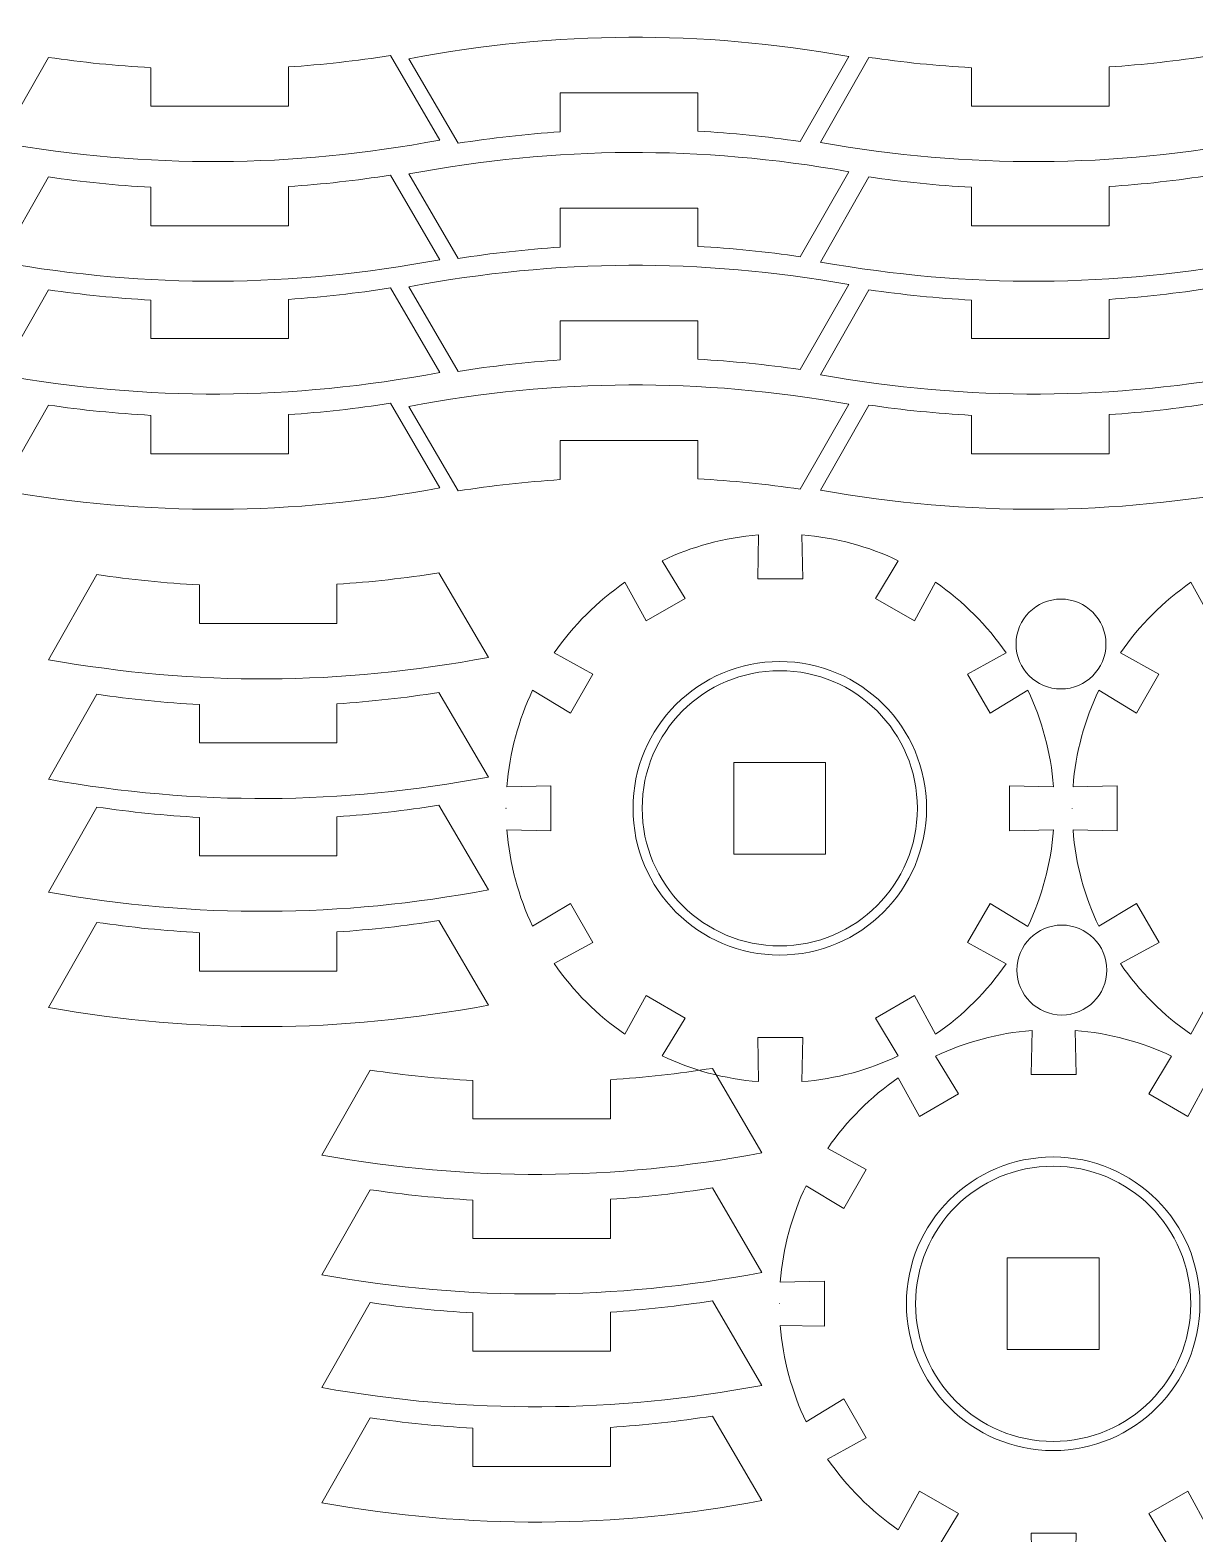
# Model space of a CAD drawing. Header units: centimetres. Extents: x -226 to -75, y 0 to 222.
# Drawn here: x -149.43 to -143.08, y 5.6 to 13.79 of the extents above; entities that cross this region are included whole.
import ezdxf

# ---------------------------------------------------------------- set-up
doc = ezdxf.new("R2010")
doc.units = ezdxf.units.CM
doc.header["$MEASUREMENT"] = 0
doc.layers.add('layer 1', color=7, linetype='Continuous')

msp = doc.modelspace()

# ---------------------------------------------------------------- linework, layer by layer
at = {"layer": 'layer 1', "color": 1, "lineweight": 9}
for points in [[(-147.3656, 13.63624), (-146.55467, 13.78812), (-145.7798, 13.79217), (-144.96735, 13.64877)], [(-149.59499, 13.17984), (-149.59499, 13.17984), (-149.33048, 13.64356), (-149.33048, 13.64356)], [(-149.33048, 13.64355), (-149.14499, 13.61635), (-148.95925, 13.59758), (-148.77207, 13.58725)], [(-148.02207, 13.59132), (-147.83559, 13.6036), (-147.65066, 13.62427), (-147.46605, 13.65334)], [(-147.46606, 13.65333), (-147.46606, 13.65333), (-147.19672, 13.19246), (-147.19672, 13.19246)], [(-147.09627, 13.17529), (-147.09627, 13.17529), (-147.36561, 13.63623), (-147.36561, 13.63623)], [(-144.96734, 13.64879), (-144.96734, 13.64879), (-145.23181, 13.18506), (-145.23181, 13.18506)], [(-145.12178, 13.17984), (-145.12178, 13.17984), (-144.85727, 13.64356), (-144.85727, 13.64356)], [(-144.85726, 13.64355), (-144.67177, 13.61635), (-144.48603, 13.59758), (-144.29885, 13.58725)], [(-143.54885, 13.59132), (-143.36237, 13.6036), (-143.17745, 13.62427), (-142.99284, 13.65334)], [(-148.77207, 13.37793), (-148.77207, 13.37793), (-148.77207, 13.58727), (-148.77207, 13.58727)], [(-148.02207, 13.59132), (-148.02207, 13.59132), (-148.02207, 13.37793), (-148.02207, 13.37793)], [(-144.29885, 13.37793), (-144.29885, 13.37793), (-144.29885, 13.58727), (-144.29885, 13.58727)], [(-143.54885, 13.59132), (-143.54885, 13.59132), (-143.54885, 13.37793), (-143.54885, 13.37793)], [(-146.54026, 13.2373), (-146.54026, 13.2373), (-146.54026, 13.4507), (-146.54026, 13.4507)], [(-146.54026, 13.45069), (-146.54026, 13.45069), (-145.79026, 13.45069), (-145.79026, 13.45069)], [(-145.79027, 13.45069), (-145.79027, 13.45069), (-145.79027, 13.24129), (-145.79027, 13.24129)], [(-148.02207, 13.37793), (-148.02207, 13.37793), (-148.77207, 13.37793), (-148.77207, 13.37793)], [(-143.54885, 13.37793), (-143.54885, 13.37793), (-144.29886, 13.37793), (-144.29886, 13.37793)], [(-146.54026, 13.2373), (-146.72671, 13.22496), (-146.91167, 13.20435), (-147.09628, 13.17528)], [(-145.23181, 13.18508), (-145.4173, 13.21228), (-145.60308, 13.23097), (-145.79026, 13.24131)], [(-147.19673, 13.19245), (-148.00766, 13.04051), (-148.7825, 13.03645), (-149.59498, 13.17985)], [(-147.3656, 13.00793), (-146.55467, 13.15987), (-145.7798, 13.16393), (-144.96735, 13.02045)], [(-142.72351, 13.19245), (-143.53444, 13.04051), (-144.30928, 13.03645), (-145.12177, 13.17985)], [(-149.59499, 12.52796), (-149.59499, 12.52796), (-149.33048, 12.99168), (-149.33048, 12.99168)], [(-149.33048, 12.99167), (-149.14499, 12.96447), (-148.95925, 12.94577), (-148.77207, 12.93543)], [(-148.02207, 12.93944), (-147.83559, 12.95179), (-147.65066, 12.97239), (-147.46605, 13.00146)], [(-147.46606, 13.00145), (-147.46606, 13.00145), (-147.19672, 12.54058), (-147.19672, 12.54058)], [(-147.09627, 12.54704), (-147.09627, 12.54704), (-147.36561, 13.00791), (-147.36561, 13.00791)], [(-144.96734, 13.02047), (-144.96734, 13.02047), (-145.23181, 12.55674), (-145.23181, 12.55674)], [(-145.12178, 12.52796), (-145.12178, 12.52796), (-144.85727, 12.99168), (-144.85727, 12.99168)], [(-144.85726, 12.99167), (-144.67177, 12.96447), (-144.48603, 12.94577), (-144.29885, 12.93543)], [(-143.54885, 12.93944), (-143.36237, 12.95179), (-143.17745, 12.97239), (-142.99284, 13.00146)], [(-148.77207, 12.72605), (-148.77207, 12.72605), (-148.77207, 12.93546), (-148.77207, 12.93546)], [(-148.02207, 12.93944), (-148.02207, 12.93944), (-148.02207, 12.72605), (-148.02207, 12.72605)], [(-144.29885, 12.72605), (-144.29885, 12.72605), (-144.29885, 12.93546), (-144.29885, 12.93546)], [(-143.54885, 12.93944), (-143.54885, 12.93944), (-143.54885, 12.72605), (-143.54885, 12.72605)], [(-146.54026, 12.82238), (-146.54026, 12.82238), (-145.79026, 12.82238), (-145.79026, 12.82238)], [(-146.54026, 12.60905), (-146.54026, 12.60905), (-146.54026, 12.82238), (-146.54026, 12.82238)], [(-145.79027, 12.82238), (-145.79027, 12.82238), (-145.79027, 12.61304), (-145.79027, 12.61304)], [(-148.02207, 12.72605), (-148.02207, 12.72605), (-148.77207, 12.72605), (-148.77207, 12.72605)], [(-143.54885, 12.72605), (-143.54885, 12.72605), (-144.29886, 12.72605), (-144.29886, 12.72605)], [(-147.19673, 12.54057), (-148.00766, 12.38862), (-148.7825, 12.38457), (-149.59498, 12.52797)], [(-147.3656, 12.39305), (-146.55467, 12.54499), (-145.7798, 12.54898), (-144.96735, 12.40557)], [(-146.54026, 12.60905), (-146.72671, 12.59671), (-146.91167, 12.57611), (-147.09628, 12.54704)], [(-145.23181, 12.55676), (-145.4173, 12.58403), (-145.60308, 12.60273), (-145.79026, 12.61306)], [(-142.72351, 12.54057), (-143.53444, 12.38862), (-144.30928, 12.38457), (-145.12177, 12.52797)], [(-149.59499, 11.91308), (-149.59499, 11.91308), (-149.33048, 12.3768), (-149.33048, 12.3768)], [(-149.33048, 12.37679), (-149.14499, 12.34959), (-148.95925, 12.33089), (-148.77207, 12.32055)], [(-148.02207, 12.32456), (-147.83559, 12.33691), (-147.65066, 12.35751), (-147.46605, 12.38658)], [(-147.46606, 12.38657), (-147.46606, 12.38657), (-147.19672, 11.9257), (-147.19672, 11.9257)], [(-147.09627, 11.93216), (-147.09627, 11.93216), (-147.36561, 12.39303), (-147.36561, 12.39303)], [(-144.96734, 12.40559), (-144.96734, 12.40559), (-145.23181, 11.94186), (-145.23181, 11.94186)], [(-145.12178, 11.91308), (-145.12178, 11.91308), (-144.85727, 12.3768), (-144.85727, 12.3768)], [(-144.85726, 12.37679), (-144.67177, 12.34959), (-144.48603, 12.33089), (-144.29885, 12.32055)], [(-143.54885, 12.32456), (-143.36237, 12.33691), (-143.17745, 12.35751), (-142.99284, 12.38658)], [(-148.77207, 12.11117), (-148.77207, 12.11117), (-148.77207, 12.32058), (-148.77207, 12.32058)], [(-148.02207, 12.32456), (-148.02207, 12.32456), (-148.02207, 12.11117), (-148.02207, 12.11117)], [(-144.29885, 12.11117), (-144.29885, 12.11117), (-144.29885, 12.32058), (-144.29885, 12.32058)], [(-143.54885, 12.32456), (-143.54885, 12.32456), (-143.54885, 12.11117), (-143.54885, 12.11117)], [(-146.54026, 11.99411), (-146.54026, 11.99411), (-146.54026, 12.2075), (-146.54026, 12.2075)], [(-146.54026, 12.20749), (-146.54026, 12.20749), (-145.79026, 12.20749), (-145.79026, 12.20749)], [(-145.79027, 12.20749), (-145.79027, 12.20749), (-145.79027, 11.99816), (-145.79027, 11.99816)], [(-148.02207, 12.11117), (-148.02207, 12.11117), (-148.77207, 12.11117), (-148.77207, 12.11117)], [(-143.54885, 12.11117), (-143.54885, 12.11117), (-144.29886, 12.11117), (-144.29886, 12.11117)], [(-146.54026, 11.99411), (-146.72671, 11.98183), (-146.91167, 11.96116), (-147.09628, 11.93216)], [(-145.23181, 11.94188), (-145.4173, 11.96908), (-145.60308, 11.98784), (-145.79026, 11.99818)], [(-147.19673, 11.92569), (-148.00766, 11.77374), (-148.7825, 11.76969), (-149.59498, 11.91309)], [(-147.3656, 11.74117), (-146.55467, 11.89311), (-145.7798, 11.89717), (-144.96735, 11.75369)], [(-142.72351, 11.92569), (-143.53444, 11.77374), (-144.30928, 11.76969), (-145.12177, 11.91309)], [(-149.59499, 11.28483), (-149.59499, 11.28483), (-149.33048, 11.74856), (-149.33048, 11.74856)], [(-149.33048, 11.74854), (-149.14499, 11.72134), (-148.95925, 11.70257), (-148.77207, 11.69224)], [(-148.02207, 11.69631), (-147.83559, 11.70859), (-147.65066, 11.72926), (-147.46605, 11.75826)], [(-147.46606, 11.75825), (-147.46606, 11.75825), (-147.19672, 11.29738), (-147.19672, 11.29738)], [(-147.09627, 11.28028), (-147.09627, 11.28028), (-147.36561, 11.74115), (-147.36561, 11.74115)], [(-144.96734, 11.75371), (-144.96734, 11.75371), (-145.23181, 11.29005), (-145.23181, 11.29005)], [(-145.12178, 11.28483), (-145.12178, 11.28483), (-144.85727, 11.74856), (-144.85727, 11.74856)], [(-144.85726, 11.74854), (-144.67177, 11.72134), (-144.48603, 11.70257), (-144.29885, 11.69224)], [(-143.54885, 11.69631), (-143.36237, 11.70859), (-143.17745, 11.72926), (-142.99284, 11.75826)], [(-148.77207, 11.48292), (-148.77207, 11.48292), (-148.77207, 11.69226), (-148.77207, 11.69226)], [(-148.02207, 11.69631), (-148.02207, 11.69631), (-148.02207, 11.48292), (-148.02207, 11.48292)], [(-144.29885, 11.48292), (-144.29885, 11.48292), (-144.29885, 11.69226), (-144.29885, 11.69226)], [(-143.54885, 11.69631), (-143.54885, 11.69631), (-143.54885, 11.48292), (-143.54885, 11.48292)], [(-148.02207, 11.48292), (-148.02207, 11.48292), (-148.77207, 11.48292), (-148.77207, 11.48292)], [(-146.54026, 11.34229), (-146.54026, 11.34229), (-146.54026, 11.55562), (-146.54026, 11.55562)], [(-146.54026, 11.55561), (-146.54026, 11.55561), (-145.79026, 11.55561), (-145.79026, 11.55561)], [(-145.79027, 11.55561), (-145.79027, 11.55561), (-145.79027, 11.34628), (-145.79027, 11.34628)], [(-143.54885, 11.48292), (-143.54885, 11.48292), (-144.29886, 11.48292), (-144.29886, 11.48292)], [(-146.54026, 11.34229), (-146.72671, 11.32995), (-146.91167, 11.30934), (-147.09628, 11.28027)], [(-145.23181, 11.29007), (-145.4173, 11.31727), (-145.60308, 11.33596), (-145.79026, 11.3463)], [(-147.19673, 11.29737), (-148.00766, 11.14543), (-148.7825, 11.14144), (-149.59498, 11.28485)], [(-142.72351, 11.29737), (-143.53444, 11.14543), (-144.30928, 11.14144), (-145.12177, 11.28485)], [(-149.33003, 10.36044), (-149.33003, 10.36044), (-149.06556, 10.8241), (-149.06556, 10.8241)], [(-149.06555, 10.82408), (-148.88006, 10.79688), (-148.69429, 10.77819), (-148.50707, 10.76785)], [(-147.7571, 10.77185), (-147.57063, 10.7842), (-147.38566, 10.8048), (-147.20109, 10.83387)], [(-147.2011, 10.83387), (-147.2011, 10.83387), (-146.93176, 10.373), (-146.93176, 10.373)], [(-148.50707, 10.55853), (-148.50707, 10.55853), (-148.50707, 10.76787), (-148.50707, 10.76787)], [(-147.7571, 10.77185), (-147.7571, 10.77185), (-147.7571, 10.55853), (-147.7571, 10.55853)], [(-147.7571, 10.55853), (-147.7571, 10.55853), (-148.50707, 10.55853), (-148.50707, 10.55853)], [(-146.93176, 10.37298), (-147.74269, 10.22104), (-148.51753, 10.21698), (-149.33002, 10.36046)], [(-149.33003, 9.70856), (-149.33003, 9.70856), (-149.06556, 10.17229), (-149.06556, 10.17229)], [(-149.06555, 10.17227), (-148.88006, 10.14507), (-148.69429, 10.1263), (-148.50707, 10.11597)], [(-147.7571, 10.12004), (-147.57063, 10.13232), (-147.38566, 10.15299), (-147.20109, 10.18199)], [(-147.2011, 10.18199), (-147.2011, 10.18199), (-146.93176, 9.72112), (-146.93176, 9.72112)], [(-148.50707, 9.90665), (-148.50707, 9.90665), (-148.50707, 10.11599), (-148.50707, 10.11599)], [(-147.7571, 10.12004), (-147.7571, 10.12004), (-147.7571, 9.90665), (-147.7571, 9.90665)], [(-147.7571, 9.90665), (-147.7571, 9.90665), (-148.50707, 9.90665), (-148.50707, 9.90665)], [(-145.59358, 9.30073), (-145.59358, 9.30073), (-145.59358, 9.80076), (-145.59358, 9.80076)], [(-145.59358, 9.80075), (-145.59358, 9.80075), (-145.09356, 9.80075), (-145.09356, 9.80075)], [(-145.09356, 9.80075), (-145.09356, 9.80075), (-145.09356, 9.30073), (-145.09356, 9.30073)], [(-146.93176, 9.7211), (-147.74269, 9.56916), (-148.51753, 9.56518), (-149.33002, 9.70858)], [(-149.33003, 9.09368), (-149.33003, 9.09368), (-149.06556, 9.55741), (-149.06556, 9.55741)], [(-149.06555, 9.55739), (-148.88006, 9.53012), (-148.69429, 9.51142), (-148.50707, 9.50109)], [(-147.7571, 9.50509), (-147.57063, 9.51744), (-147.38566, 9.53804), (-147.20109, 9.56711)], [(-147.2011, 9.5671), (-147.2011, 9.5671), (-146.93176, 9.10624), (-146.93176, 9.10624)], [(-148.50707, 9.29177), (-148.50707, 9.29177), (-148.50707, 9.50111), (-148.50707, 9.50111)], [(-147.7571, 9.50509), (-147.7571, 9.50509), (-147.7571, 9.29177), (-147.7571, 9.29177)], [(-147.7571, 9.29177), (-147.7571, 9.29177), (-148.50707, 9.29177), (-148.50707, 9.29177)], [(-145.09356, 9.30073), (-145.09356, 9.30073), (-145.59359, 9.30073), (-145.59359, 9.30073)], [(-146.93176, 9.10622), (-147.74269, 8.95428), (-148.51753, 8.95022), (-149.33002, 9.0937)], [(-147.7571, 8.87685), (-147.57063, 8.88919), (-147.38566, 8.9098), (-147.20109, 8.93886)], [(-147.2011, 8.93886), (-147.2011, 8.93886), (-146.93176, 8.47792), (-146.93176, 8.47792)], [(-149.33003, 8.46536), (-149.33003, 8.46536), (-149.06556, 8.92909), (-149.06556, 8.92909)], [(-149.06555, 8.92907), (-148.88006, 8.90188), (-148.69429, 8.88318), (-148.50707, 8.87284)], [(-148.50707, 8.66346), (-148.50707, 8.66346), (-148.50707, 8.87287), (-148.50707, 8.87287)], [(-147.7571, 8.87685), (-147.7571, 8.87685), (-147.7571, 8.66345), (-147.7571, 8.66345)], [(-147.7571, 8.66346), (-147.7571, 8.66346), (-148.50707, 8.66346), (-148.50707, 8.66346)], [(-146.93176, 8.4779), (-147.74269, 8.32603), (-148.51753, 8.32198), (-149.33002, 8.46538)], [(-147.83985, 7.65994), (-147.83985, 7.65994), (-147.57538, 8.12359), (-147.57538, 8.12359)], [(-147.57538, 8.12358), (-147.38989, 8.09638), (-147.20411, 8.07768), (-147.01689, 8.06734)], [(-146.26693, 8.07135), (-146.08045, 8.0837), (-145.89549, 8.1043), (-145.71091, 8.13337)], [(-145.71093, 8.13336), (-145.71093, 8.13336), (-145.44158, 7.67249), (-145.44158, 7.67249)], [(-147.01689, 7.85803), (-147.01689, 7.85803), (-147.01689, 8.06737), (-147.01689, 8.06737)], [(-146.26693, 8.07135), (-146.26693, 8.07135), (-146.26693, 7.85802), (-146.26693, 7.85802)], [(-146.26693, 7.85803), (-146.26693, 7.85803), (-147.0169, 7.85803), (-147.0169, 7.85803)], [(-145.44159, 7.67248), (-146.25252, 7.52054), (-147.02736, 7.51648), (-147.83984, 7.65995)], [(-147.83985, 7.00805), (-147.83985, 7.00805), (-147.57538, 7.47178), (-147.57538, 7.47178)], [(-147.57538, 7.47176), (-147.38989, 7.44456), (-147.20411, 7.4258), (-147.01689, 7.41546)], [(-146.26693, 7.41953), (-146.08045, 7.43181), (-145.89549, 7.45248), (-145.71091, 7.48148)], [(-145.71093, 7.48148), (-145.71093, 7.48148), (-145.44158, 7.02061), (-145.44158, 7.02061)], [(-147.01689, 7.20615), (-147.01689, 7.20615), (-147.01689, 7.41548), (-147.01689, 7.41548)], [(-146.26693, 7.41953), (-146.26693, 7.41953), (-146.26693, 7.20614), (-146.26693, 7.20614)], [(-146.26693, 7.20615), (-146.26693, 7.20615), (-147.0169, 7.20615), (-147.0169, 7.20615)], [(-144.10341, 6.60022), (-144.10341, 6.60022), (-144.10341, 7.10025), (-144.10341, 7.10025)], [(-144.10341, 7.10025), (-144.10341, 7.10025), (-143.60338, 7.10025), (-143.60338, 7.10025)], [(-143.60339, 7.10025), (-143.60339, 7.10025), (-143.60339, 6.60022), (-143.60339, 6.60022)], [(-145.44159, 7.02059), (-146.25252, 6.86865), (-147.02736, 6.86466), (-147.83984, 7.00807)], [(-147.83985, 6.39317), (-147.83985, 6.39317), (-147.57538, 6.8569), (-147.57538, 6.8569)], [(-147.57538, 6.85688), (-147.38989, 6.82961), (-147.20411, 6.81092), (-147.01689, 6.80058)], [(-146.26693, 6.80459), (-146.08045, 6.81693), (-145.89549, 6.83754), (-145.71091, 6.8666)], [(-146.26693, 6.80459), (-146.26693, 6.80459), (-146.26693, 6.59126), (-146.26693, 6.59126)], [(-145.71093, 6.8666), (-145.71093, 6.8666), (-145.44158, 6.40573), (-145.44158, 6.40573)], [(-147.01689, 6.59127), (-147.01689, 6.59127), (-147.01689, 6.8006), (-147.01689, 6.8006)], [(-146.26693, 6.59127), (-146.26693, 6.59127), (-147.0169, 6.59127), (-147.0169, 6.59127)], [(-143.60339, 6.60022), (-143.60339, 6.60022), (-144.10342, 6.60022), (-144.10342, 6.60022)], [(-145.44159, 6.40571), (-146.25252, 6.25377), (-147.02736, 6.24972), (-147.83984, 6.39319)], [(-146.26693, 6.17634), (-146.08045, 6.18869), (-145.89549, 6.20929), (-145.71091, 6.23836)], [(-145.71093, 6.23835), (-145.71093, 6.23835), (-145.44158, 5.77741), (-145.44158, 5.77741)], [(-147.83985, 5.76486), (-147.83985, 5.76486), (-147.57538, 6.22858), (-147.57538, 6.22858)], [(-147.57538, 6.22857), (-147.38989, 6.20137), (-147.20411, 6.18267), (-147.01689, 6.17233)], [(-147.01689, 5.96295), (-147.01689, 5.96295), (-147.01689, 6.17236), (-147.01689, 6.17236)], [(-146.26693, 6.17634), (-146.26693, 6.17634), (-146.26693, 5.96294), (-146.26693, 5.96294)], [(-146.26693, 5.96295), (-146.26693, 5.96295), (-147.0169, 5.96295), (-147.0169, 5.96295)], [(-145.44159, 5.7774), (-146.25252, 5.62553), (-147.02736, 5.62147), (-147.83984, 5.76487)]]:
    msp.add_open_spline(points, degree=3, dxfattribs=at)
for points, knots in [([(-146.36215, 10.28175), (-146.36215, 10.28175), (-146.48467, 10.06959), (-146.48467, 10.06959), (-146.48467, 10.06959), (-146.48467, 10.06959), (-146.69055, 10.1942), (-146.69055, 10.1942), (-146.69055, 10.1942), (-146.7676, 10.0328), (-146.81621, 9.85539), (-146.83078, 9.66838), (-146.83078, 9.66838), (-146.83078, 9.66838), (-146.59082, 9.67328), (-146.59082, 9.67328), (-146.59082, 9.67328), (-146.59082, 9.67328), (-146.59082, 9.42828), (-146.59082, 9.42828), (-146.59082, 9.42828), (-146.59082, 9.42828), (-146.83082, 9.43322), (-146.83082, 9.43322), (-146.83082, 9.43322), (-146.81621, 9.24621), (-146.76764, 9.0688), (-146.69059, 8.90744), (-146.69059, 8.90744), (-146.69059, 8.90744), (-146.48464, 9.03193), (-146.48464, 9.03193), (-146.48464, 9.03193), (-146.48464, 9.03193), (-146.36212, 8.81981), (-146.36212, 8.81981), (-146.36212, 8.81981), (-146.36212, 8.81981), (-146.57269, 8.70396), (-146.57269, 8.70396), (-146.57269, 8.70396), (-146.46897, 8.55343), (-146.33845, 8.42293), (-146.18795, 8.31915), (-146.18795, 8.31915), (-146.18795, 8.31915), (-146.07199, 8.52972), (-146.07199, 8.52972), (-146.07199, 8.52972), (-146.07199, 8.52972), (-145.85983, 8.4072), (-145.85983, 8.4072), (-145.85983, 8.4072), (-145.85983, 8.4072), (-145.98447, 8.20125), (-145.98447, 8.20125), (-145.98447, 8.20125), (-145.82311, 8.12424), (-145.64566, 8.07559), (-145.45869, 8.06098), (-145.45869, 8.06098), (-145.45869, 8.06098), (-145.46356, 8.30098), (-145.46356, 8.30098), (-145.46356, 8.30098), (-145.46356, 8.30098), (-145.21855, 8.30098), (-145.21855, 8.30098), (-145.21855, 8.30098), (-145.21855, 8.30098), (-145.22346, 8.06098), (-145.22346, 8.06098), (-145.22346, 8.06098), (-145.03645, 8.07559), (-144.85907, 8.12417), (-144.69771, 8.20125), (-144.69771, 8.20125), (-144.69771, 8.20125), (-144.82224, 8.40713), (-144.82224, 8.40713), (-144.82224, 8.40713), (-144.82224, 8.40713), (-144.61005, 8.52965), (-144.61005, 8.52965), (-144.61005, 8.52965), (-144.61005, 8.52965), (-144.49419, 8.31915), (-144.49419, 8.31915), (-144.49419, 8.31915), (-144.34366, 8.42286), (-144.21314, 8.55336), (-144.10946, 8.70389), (-144.10946, 8.70389), (-144.10946, 8.70389), (-144.31989, 8.81981), (-144.31989, 8.81981), (-144.31989, 8.81981), (-144.31989, 8.81981), (-144.19744, 9.03193), (-144.19744, 9.03193), (-144.19744, 9.03193), (-144.19744, 9.03193), (-143.99156, 8.90737), (-143.99156, 8.90737), (-143.99156, 8.90737), (-143.91444, 9.06873), (-143.86583, 9.24618), (-143.85126, 9.43315), (-143.85126, 9.43315), (-143.85126, 9.43315), (-144.09118, 9.42828), (-144.09118, 9.42828), (-144.09118, 9.42828), (-144.09118, 9.42828), (-144.09122, 9.67328), (-144.09122, 9.67328), (-144.09122, 9.67328), (-144.09122, 9.67328), (-143.85126, 9.66831), (-143.85126, 9.66831), (-143.85126, 9.66831), (-143.86583, 9.85532), (-143.91444, 10.03273), (-143.99152, 10.19412), (-143.99152, 10.19412), (-143.99152, 10.19412), (-144.19737, 10.06959), (-144.19737, 10.06959), (-144.19737, 10.06959), (-144.19737, 10.06959), (-144.31989, 10.28175), (-144.31989, 10.28175), (-144.31989, 10.28175), (-144.31989, 10.28175), (-144.10942, 10.39757), (-144.10942, 10.39757), (-144.10942, 10.39757), (-144.21314, 10.54814), (-144.34363, 10.6787), (-144.49419, 10.78238), (-144.49419, 10.78238), (-144.49419, 10.78238), (-144.61001, 10.57199), (-144.61001, 10.57199), (-144.61001, 10.57199), (-144.61001, 10.57199), (-144.82221, 10.6944), (-144.82221, 10.6944), (-144.82221, 10.6944), (-144.82221, 10.6944), (-144.69764, 10.90028), (-144.69764, 10.90028), (-144.69764, 10.90028), (-144.85904, 10.97733), (-145.03645, 11.02597), (-145.22346, 11.04051), (-145.22346, 11.04051), (-145.22346, 11.04051), (-145.21855, 10.80059), (-145.21855, 10.80059), (-145.21855, 10.80059), (-145.21855, 10.80059), (-145.46356, 10.80059), (-145.46356, 10.80059), (-145.46356, 10.80059), (-145.46356, 10.80059), (-145.45865, 11.04051), (-145.45865, 11.04051), (-145.45865, 11.04051), (-145.64559, 11.02597), (-145.82304, 10.97733), (-145.98436, 10.90028), (-145.98436, 10.90028), (-145.98436, 10.90028), (-145.85987, 10.6944), (-145.85987, 10.6944), (-145.85987, 10.6944), (-145.85987, 10.6944), (-146.07203, 10.57191), (-146.07203, 10.57191), (-146.07203, 10.57191), (-146.07203, 10.57191), (-146.18792, 10.78238), (-146.18792, 10.78238), (-146.18792, 10.78238), (-146.33838, 10.6787), (-146.46894, 10.54814), (-146.57266, 10.39764), (-146.57266, 10.39764), (-146.57266, 10.39764), (-146.36215, 10.28175), (-146.36215, 10.28175)], [0, 0, 0, 0, 0.0204082, 0.0204082, 0.0204082, 0.0204082, 0.0408163, 0.0408163, 0.0408163, 0.0408163, 0.0612245, 0.0612245, 0.0612245, 0.0612245, 0.0816327, 0.0816327, 0.0816327, 0.0816327, 0.1020408, 0.1020408, 0.1020408, 0.1020408, 0.122449, 0.122449, 0.122449, 0.122449, 0.1428571, 0.1428571, 0.1428571, 0.1428571, 0.1632653, 0.1632653, 0.1632653, 0.1632653, 0.1836735, 0.1836735, 0.1836735, 0.1836735, 0.2040816, 0.2040816, 0.2040816, 0.2040816, 0.2244898, 0.2244898, 0.2244898, 0.2244898, 0.244898, 0.244898, 0.244898, 0.244898, 0.2653061, 0.2653061, 0.2653061, 0.2653061, 0.2857143, 0.2857143, 0.2857143, 0.2857143, 0.3061224, 0.3061224, 0.3061224, 0.3061224, 0.3265306, 0.3265306, 0.3265306, 0.3265306, 0.3469388, 0.3469388, 0.3469388, 0.3469388, 0.3673469, 0.3673469, 0.3673469, 0.3673469, 0.3877551, 0.3877551, 0.3877551, 0.3877551, 0.4081633, 0.4081633, 0.4081633, 0.4081633, 0.4285714, 0.4285714, 0.4285714, 0.4285714, 0.4489796, 0.4489796, 0.4489796, 0.4489796, 0.4693878, 0.4693878, 0.4693878, 0.4693878, 0.4897959, 0.4897959, 0.4897959, 0.4897959, 0.5102041, 0.5102041, 0.5102041, 0.5102041, 0.5306122, 0.5306122, 0.5306122, 0.5306122, 0.5510204, 0.5510204, 0.5510204, 0.5510204, 0.5714286, 0.5714286, 0.5714286, 0.5714286, 0.5918367, 0.5918367, 0.5918367, 0.5918367, 0.6122449, 0.6122449, 0.6122449, 0.6122449, 0.6326531, 0.6326531, 0.6326531, 0.6326531, 0.6530612, 0.6530612, 0.6530612, 0.6530612, 0.6734694, 0.6734694, 0.6734694, 0.6734694, 0.6938776, 0.6938776, 0.6938776, 0.6938776, 0.7142857, 0.7142857, 0.7142857, 0.7142857, 0.7346939, 0.7346939, 0.7346939, 0.7346939, 0.755102, 0.755102, 0.755102, 0.755102, 0.7755102, 0.7755102, 0.7755102, 0.7755102, 0.7959184, 0.7959184, 0.7959184, 0.7959184, 0.8163265, 0.8163265, 0.8163265, 0.8163265, 0.8367347, 0.8367347, 0.8367347, 0.8367347, 0.8571429, 0.8571429, 0.8571429, 0.8571429, 0.877551, 0.877551, 0.877551, 0.877551, 0.8979592, 0.8979592, 0.8979592, 0.8979592, 0.9183673, 0.9183673, 0.9183673, 0.9183673, 0.9387755, 0.9387755, 0.9387755, 0.9387755, 0.9591837, 0.9591837, 0.9591837, 0.9591837, 1, 1, 1, 1]), ([(-143.27645, 10.28175), (-143.27645, 10.28175), (-143.39897, 10.06959), (-143.39897, 10.06959), (-143.39897, 10.06959), (-143.39897, 10.06959), (-143.60485, 10.1942), (-143.60485, 10.1942), (-143.60485, 10.1942), (-143.6819, 10.0328), (-143.73051, 9.85539), (-143.74508, 9.66838), (-143.74508, 9.66838), (-143.74508, 9.66838), (-143.50512, 9.67328), (-143.50512, 9.67328), (-143.50512, 9.67328), (-143.50512, 9.67328), (-143.50512, 9.42828), (-143.50512, 9.42828), (-143.50512, 9.42828), (-143.50512, 9.42828), (-143.74508, 9.43322), (-143.74508, 9.43322), (-143.74508, 9.43322), (-143.73054, 9.24621), (-143.68193, 9.0688), (-143.60488, 8.90744), (-143.60488, 8.90744), (-143.60488, 8.90744), (-143.39893, 9.03193), (-143.39893, 9.03193), (-143.39893, 9.03193), (-143.39893, 9.03193), (-143.27641, 8.81981), (-143.27641, 8.81981), (-143.27641, 8.81981), (-143.27641, 8.81981), (-143.48699, 8.70396), (-143.48699, 8.70396), (-143.48699, 8.70396), (-143.38327, 8.55343), (-143.25278, 8.42293), (-143.10225, 8.31915), (-143.10225, 8.31915), (-143.10225, 8.31915), (-142.98629, 8.52972), (-142.98629, 8.52972), (-142.98629, 8.52972), (-142.98629, 8.52972), (-142.77413, 8.4072), (-142.77413, 8.4072), (-142.77413, 8.4072), (-142.77413, 8.4072), (-142.89876, 8.20125), (-142.89876, 8.20125), (-142.89876, 8.20125), (-142.7374, 8.12424), (-142.55996, 8.07559), (-142.37298, 8.06098), (-142.37298, 8.06098), (-142.37298, 8.06098), (-142.37785, 8.30098), (-142.37785, 8.30098), (-142.37785, 8.30098), (-142.37785, 8.30098), (-142.13285, 8.30098), (-142.13285, 8.30098), (-142.13285, 8.30098), (-142.13285, 8.30098), (-142.13775, 8.06098), (-142.13775, 8.06098), (-142.13775, 8.06098), (-141.95074, 8.07559), (-141.77337, 8.12417), (-141.61201, 8.20125), (-141.61201, 8.20125), (-141.61201, 8.20125), (-141.73654, 8.40713), (-141.73654, 8.40713), (-141.73654, 8.40713), (-141.73654, 8.40713), (-141.52434, 8.52965), (-141.52434, 8.52965), (-141.52434, 8.52965), (-141.52434, 8.52965), (-141.40849, 8.31915), (-141.40849, 8.31915), (-141.40849, 8.31915), (-141.25796, 8.42286), (-141.12743, 8.55336), (-141.02375, 8.70389), (-141.02375, 8.70389), (-141.02375, 8.70389), (-141.23418, 8.81981), (-141.23418, 8.81981), (-141.23418, 8.81981), (-141.23418, 8.81981), (-141.11173, 9.03193), (-141.11173, 9.03193), (-141.11173, 9.03193), (-141.11173, 9.03193), (-140.90585, 8.90737), (-140.90585, 8.90737), (-140.90585, 8.90737), (-140.82873, 9.06873), (-140.78012, 9.24618), (-140.76555, 9.43315), (-140.76555, 9.43315), (-140.76555, 9.43315), (-141.00548, 9.42828), (-141.00548, 9.42828), (-141.00548, 9.42828), (-141.00548, 9.42828), (-141.00551, 9.67328), (-141.00551, 9.67328), (-141.00551, 9.67328), (-141.00551, 9.67328), (-140.76555, 9.66831), (-140.76555, 9.66831), (-140.76555, 9.66831), (-140.78012, 9.85532), (-140.82873, 10.03273), (-140.90582, 10.19412), (-140.90582, 10.19412), (-140.90582, 10.19412), (-141.11166, 10.06959), (-141.11166, 10.06959), (-141.11166, 10.06959), (-141.11166, 10.06959), (-141.23418, 10.28175), (-141.23418, 10.28175), (-141.23418, 10.28175), (-141.23418, 10.28175), (-141.02372, 10.39757), (-141.02372, 10.39757), (-141.02372, 10.39757), (-141.12743, 10.54814), (-141.25792, 10.6787), (-141.40849, 10.78238), (-141.40849, 10.78238), (-141.40849, 10.78238), (-141.52431, 10.57199), (-141.52431, 10.57199), (-141.52431, 10.57199), (-141.52431, 10.57199), (-141.7365, 10.6944), (-141.7365, 10.6944), (-141.7365, 10.6944), (-141.7365, 10.6944), (-141.61194, 10.90028), (-141.61194, 10.90028), (-141.61194, 10.90028), (-141.77333, 10.97733), (-141.95074, 11.02597), (-142.13775, 11.04051), (-142.13775, 11.04051), (-142.13775, 11.04051), (-142.13285, 10.80059), (-142.13285, 10.80059), (-142.13285, 10.80059), (-142.13285, 10.80059), (-142.37785, 10.80059), (-142.37785, 10.80059), (-142.37785, 10.80059), (-142.37785, 10.80059), (-142.37295, 11.04051), (-142.37295, 11.04051), (-142.37295, 11.04051), (-142.55989, 11.02597), (-142.73733, 10.97733), (-142.89869, 10.90028), (-142.89869, 10.90028), (-142.89869, 10.90028), (-142.77416, 10.6944), (-142.77416, 10.6944), (-142.77416, 10.6944), (-142.77416, 10.6944), (-142.98632, 10.57191), (-142.98632, 10.57191), (-142.98632, 10.57191), (-142.98632, 10.57191), (-143.10218, 10.78238), (-143.10218, 10.78238), (-143.10218, 10.78238), (-143.25271, 10.6787), (-143.3832, 10.54814), (-143.48692, 10.39764), (-143.48692, 10.39764), (-143.48692, 10.39764), (-143.27645, 10.28175), (-143.27645, 10.28175)], [0, 0, 0, 0, 0.0204082, 0.0204082, 0.0204082, 0.0204082, 0.0408163, 0.0408163, 0.0408163, 0.0408163, 0.0612245, 0.0612245, 0.0612245, 0.0612245, 0.0816327, 0.0816327, 0.0816327, 0.0816327, 0.1020408, 0.1020408, 0.1020408, 0.1020408, 0.122449, 0.122449, 0.122449, 0.122449, 0.1428571, 0.1428571, 0.1428571, 0.1428571, 0.1632653, 0.1632653, 0.1632653, 0.1632653, 0.1836735, 0.1836735, 0.1836735, 0.1836735, 0.2040816, 0.2040816, 0.2040816, 0.2040816, 0.2244898, 0.2244898, 0.2244898, 0.2244898, 0.244898, 0.244898, 0.244898, 0.244898, 0.2653061, 0.2653061, 0.2653061, 0.2653061, 0.2857143, 0.2857143, 0.2857143, 0.2857143, 0.3061224, 0.3061224, 0.3061224, 0.3061224, 0.3265306, 0.3265306, 0.3265306, 0.3265306, 0.3469388, 0.3469388, 0.3469388, 0.3469388, 0.3673469, 0.3673469, 0.3673469, 0.3673469, 0.3877551, 0.3877551, 0.3877551, 0.3877551, 0.4081633, 0.4081633, 0.4081633, 0.4081633, 0.4285714, 0.4285714, 0.4285714, 0.4285714, 0.4489796, 0.4489796, 0.4489796, 0.4489796, 0.4693878, 0.4693878, 0.4693878, 0.4693878, 0.4897959, 0.4897959, 0.4897959, 0.4897959, 0.5102041, 0.5102041, 0.5102041, 0.5102041, 0.5306122, 0.5306122, 0.5306122, 0.5306122, 0.5510204, 0.5510204, 0.5510204, 0.5510204, 0.5714286, 0.5714286, 0.5714286, 0.5714286, 0.5918367, 0.5918367, 0.5918367, 0.5918367, 0.6122449, 0.6122449, 0.6122449, 0.6122449, 0.6326531, 0.6326531, 0.6326531, 0.6326531, 0.6530612, 0.6530612, 0.6530612, 0.6530612, 0.6734694, 0.6734694, 0.6734694, 0.6734694, 0.6938776, 0.6938776, 0.6938776, 0.6938776, 0.7142857, 0.7142857, 0.7142857, 0.7142857, 0.7346939, 0.7346939, 0.7346939, 0.7346939, 0.755102, 0.755102, 0.755102, 0.755102, 0.7755102, 0.7755102, 0.7755102, 0.7755102, 0.7959184, 0.7959184, 0.7959184, 0.7959184, 0.8163265, 0.8163265, 0.8163265, 0.8163265, 0.8367347, 0.8367347, 0.8367347, 0.8367347, 0.8571429, 0.8571429, 0.8571429, 0.8571429, 0.877551, 0.877551, 0.877551, 0.877551, 0.8979592, 0.8979592, 0.8979592, 0.8979592, 0.9183673, 0.9183673, 0.9183673, 0.9183673, 0.9387755, 0.9387755, 0.9387755, 0.9387755, 0.9591837, 0.9591837, 0.9591837, 0.9591837, 1, 1, 1, 1]), ([(-143.81068, 10.69096), (-143.6756, 10.69096), (-143.56568, 10.581), (-143.56568, 10.44589), (-143.56568, 10.44589), (-143.56568, 10.31085), (-143.6756, 10.20092), (-143.81068, 10.20092), (-143.81068, 10.20092), (-143.94579, 10.20092), (-144.05568, 10.31085), (-144.05568, 10.44589), (-144.05568, 10.44589), (-144.05568, 10.581), (-143.94579, 10.69096), (-143.81068, 10.69096)], [0, 0, 0, 0, 0.2, 0.2, 0.2, 0.2, 0.4, 0.4, 0.4, 0.4, 0.6, 0.6, 0.6, 0.6, 1, 1, 1, 1]), ([(-145.34354, 8.75076), (-145.78539, 8.75076), (-146.14357, 9.1089), (-146.14357, 9.55071), (-146.14357, 9.55071), (-146.14357, 9.99257), (-145.78539, 10.35074), (-145.34354, 10.35074), (-145.34354, 10.35074), (-144.90176, 10.35074), (-144.54354, 9.99257), (-144.54354, 9.55071), (-144.54354, 9.55071), (-144.54354, 9.1089), (-144.90176, 8.75076), (-145.34354, 8.75076)], [0, 0, 0, 0, 0.2, 0.2, 0.2, 0.2, 0.4, 0.4, 0.4, 0.4, 0.6, 0.6, 0.6, 0.6, 1, 1, 1, 1]), ([(-145.34354, 8.80078), (-144.92938, 8.80078), (-144.59353, 9.13655), (-144.59353, 9.55071), (-144.59353, 9.55071), (-144.59353, 9.96495), (-144.92938, 10.30072), (-145.34354, 10.30072), (-145.34354, 10.30072), (-145.75777, 10.30072), (-146.09358, 9.96495), (-146.09358, 9.55071), (-146.09358, 9.55071), (-146.09358, 9.13655), (-145.75777, 8.80078), (-145.34354, 8.80078)], [0, 0, 0, 0, 0.2, 0.2, 0.2, 0.2, 0.4, 0.4, 0.4, 0.4, 0.6, 0.6, 0.6, 0.6, 1, 1, 1, 1]), ([(-146.83582, 9.55147), (-146.83582, 9.55118), (-146.83585, 9.55097), (-146.83585, 9.55076), (-146.83585, 9.55076), (-146.83585, 9.55051), (-146.83582, 9.5503), (-146.83582, 9.55009), (-146.83582, 9.55009), (-146.83582, 9.55009), (-146.83582, 9.55147), (-146.83582, 9.55147)], [0, 0, 0, 0, 0.25, 0.25, 0.25, 0.25, 0.5, 0.5, 0.5, 0.5, 1, 1, 1, 1]), ([(-143.75012, 9.55147), (-143.75012, 9.55147), (-143.75012, 9.55076), (-143.75012, 9.55076), (-143.75012, 9.55076), (-143.75012, 9.55076), (-143.75012, 9.55009), (-143.75012, 9.55009), (-143.75012, 9.55009), (-143.75012, 9.55009), (-143.75012, 9.55147), (-143.75012, 9.55147)], [0, 0, 0, 0, 0.25, 0.25, 0.25, 0.25, 0.5, 0.5, 0.5, 0.5, 1, 1, 1, 1]), ([(-143.80599, 8.91412), (-143.67088, 8.91412), (-143.56099, 8.80416), (-143.56099, 8.66912), (-143.56099, 8.66912), (-143.56099, 8.53401), (-143.67088, 8.42408), (-143.80599, 8.42408), (-143.80599, 8.42408), (-143.94104, 8.42408), (-144.05096, 8.53401), (-144.05096, 8.66912), (-144.05096, 8.66912), (-144.05096, 8.80416), (-143.94104, 8.91412), (-143.80599, 8.91412)], [0, 0, 0, 0, 0.2, 0.2, 0.2, 0.2, 0.4, 0.4, 0.4, 0.4, 0.6, 0.6, 0.6, 0.6, 1, 1, 1, 1]), ([(-144.87197, 7.58125), (-144.87197, 7.58125), (-144.99449, 7.36909), (-144.99449, 7.36909), (-144.99449, 7.36909), (-144.99449, 7.36909), (-145.20037, 7.49369), (-145.20037, 7.49369), (-145.20037, 7.49369), (-145.27742, 7.33229), (-145.32603, 7.15488), (-145.3406, 6.96787), (-145.3406, 6.96787), (-145.3406, 6.96787), (-145.10064, 6.97278), (-145.10064, 6.97278), (-145.10064, 6.97278), (-145.10064, 6.97278), (-145.10064, 6.72777), (-145.10064, 6.72777), (-145.10064, 6.72777), (-145.10064, 6.72777), (-145.34064, 6.73271), (-145.34064, 6.73271), (-145.34064, 6.73271), (-145.32603, 6.5457), (-145.27746, 6.36829), (-145.20041, 6.20693), (-145.20041, 6.20693), (-145.20041, 6.20693), (-144.99446, 6.33143), (-144.99446, 6.33143), (-144.99446, 6.33143), (-144.99446, 6.33143), (-144.87194, 6.1193), (-144.87194, 6.1193), (-144.87194, 6.1193), (-144.87194, 6.1193), (-145.08251, 6.00345), (-145.08251, 6.00345), (-145.08251, 6.00345), (-144.97879, 5.85292), (-144.84827, 5.72243), (-144.69777, 5.61864), (-144.69777, 5.61864), (-144.69777, 5.61864), (-144.58181, 5.82921), (-144.58181, 5.82921), (-144.58181, 5.82921), (-144.58181, 5.82921), (-144.36965, 5.70669), (-144.36965, 5.70669), (-144.36965, 5.70669), (-144.36965, 5.70669), (-144.49429, 5.50074), (-144.49429, 5.50074), (-144.49429, 5.50074), (-144.33293, 5.42373), (-144.15548, 5.37508), (-143.96851, 5.36048), (-143.96851, 5.36048), (-143.96851, 5.36048), (-143.97338, 5.60047), (-143.97338, 5.60047), (-143.97338, 5.60047), (-143.97338, 5.60047), (-143.72837, 5.60047), (-143.72837, 5.60047), (-143.72837, 5.60047), (-143.72837, 5.60047), (-143.73328, 5.36048), (-143.73328, 5.36048), (-143.73328, 5.36048), (-143.54627, 5.37508), (-143.36889, 5.42366), (-143.20753, 5.50074), (-143.20753, 5.50074), (-143.20753, 5.50074), (-143.33206, 5.70662), (-143.33206, 5.70662), (-143.33206, 5.70662), (-143.33206, 5.70662), (-143.11987, 5.82914), (-143.11987, 5.82914), (-143.11987, 5.82914), (-143.11987, 5.82914), (-143.00402, 5.61864), (-143.00402, 5.61864), (-143.00402, 5.61864), (-142.85349, 5.72236), (-142.72296, 5.85285), (-142.61928, 6.00338), (-142.61928, 6.00338), (-142.61928, 6.00338), (-142.82971, 6.1193), (-142.82971, 6.1193), (-142.82971, 6.1193), (-142.82971, 6.1193), (-142.70726, 6.33143), (-142.70726, 6.33143), (-142.70726, 6.33143), (-142.70726, 6.33143), (-142.50138, 6.20686), (-142.50138, 6.20686), (-142.50138, 6.20686), (-142.42426, 6.36822), (-142.37565, 6.54567), (-142.36108, 6.73264), (-142.36108, 6.73264), (-142.36108, 6.73264), (-142.601, 6.72777), (-142.601, 6.72777), (-142.601, 6.72777), (-142.601, 6.72777), (-142.60104, 6.97278), (-142.60104, 6.97278), (-142.60104, 6.97278), (-142.60104, 6.97278), (-142.36108, 6.9678), (-142.36108, 6.9678), (-142.36108, 6.9678), (-142.37565, 7.15481), (-142.42426, 7.33222), (-142.50134, 7.49362), (-142.50134, 7.49362), (-142.50134, 7.49362), (-142.70719, 7.36909), (-142.70719, 7.36909), (-142.70719, 7.36909), (-142.70719, 7.36909), (-142.82971, 7.58125), (-142.82971, 7.58125), (-142.82971, 7.58125), (-142.82971, 7.58125), (-142.61924, 7.69707), (-142.61924, 7.69707), (-142.61924, 7.69707), (-142.72296, 7.84763), (-142.85345, 7.97819), (-143.00402, 8.08188), (-143.00402, 8.08188), (-143.00402, 8.08188), (-143.11983, 7.87148), (-143.11983, 7.87148), (-143.11983, 7.87148), (-143.11983, 7.87148), (-143.33203, 7.99389), (-143.33203, 7.99389), (-143.33203, 7.99389), (-143.33203, 7.99389), (-143.20746, 8.19977), (-143.20746, 8.19977), (-143.20746, 8.19977), (-143.36886, 8.27682), (-143.54627, 8.32547), (-143.73328, 8.34), (-143.73328, 8.34), (-143.73328, 8.34), (-143.72837, 8.10008), (-143.72837, 8.10008), (-143.72837, 8.10008), (-143.72837, 8.10008), (-143.97338, 8.10008), (-143.97338, 8.10008), (-143.97338, 8.10008), (-143.97338, 8.10008), (-143.96847, 8.34), (-143.96847, 8.34), (-143.96847, 8.34), (-144.15541, 8.32547), (-144.33286, 8.27682), (-144.49418, 8.19977), (-144.49418, 8.19977), (-144.49418, 8.19977), (-144.36969, 7.99389), (-144.36969, 7.99389), (-144.36969, 7.99389), (-144.36969, 7.99389), (-144.58185, 7.87141), (-144.58185, 7.87141), (-144.58185, 7.87141), (-144.58185, 7.87141), (-144.69774, 8.08188), (-144.69774, 8.08188), (-144.69774, 8.08188), (-144.8482, 7.97819), (-144.97876, 7.84763), (-145.08248, 7.69714), (-145.08248, 7.69714), (-145.08248, 7.69714), (-144.87197, 7.58125), (-144.87197, 7.58125)], [0, 0, 0, 0, 0.0204082, 0.0204082, 0.0204082, 0.0204082, 0.0408163, 0.0408163, 0.0408163, 0.0408163, 0.0612245, 0.0612245, 0.0612245, 0.0612245, 0.0816327, 0.0816327, 0.0816327, 0.0816327, 0.1020408, 0.1020408, 0.1020408, 0.1020408, 0.122449, 0.122449, 0.122449, 0.122449, 0.1428571, 0.1428571, 0.1428571, 0.1428571, 0.1632653, 0.1632653, 0.1632653, 0.1632653, 0.1836735, 0.1836735, 0.1836735, 0.1836735, 0.2040816, 0.2040816, 0.2040816, 0.2040816, 0.2244898, 0.2244898, 0.2244898, 0.2244898, 0.244898, 0.244898, 0.244898, 0.244898, 0.2653061, 0.2653061, 0.2653061, 0.2653061, 0.2857143, 0.2857143, 0.2857143, 0.2857143, 0.3061224, 0.3061224, 0.3061224, 0.3061224, 0.3265306, 0.3265306, 0.3265306, 0.3265306, 0.3469388, 0.3469388, 0.3469388, 0.3469388, 0.3673469, 0.3673469, 0.3673469, 0.3673469, 0.3877551, 0.3877551, 0.3877551, 0.3877551, 0.4081633, 0.4081633, 0.4081633, 0.4081633, 0.4285714, 0.4285714, 0.4285714, 0.4285714, 0.4489796, 0.4489796, 0.4489796, 0.4489796, 0.4693878, 0.4693878, 0.4693878, 0.4693878, 0.4897959, 0.4897959, 0.4897959, 0.4897959, 0.5102041, 0.5102041, 0.5102041, 0.5102041, 0.5306122, 0.5306122, 0.5306122, 0.5306122, 0.5510204, 0.5510204, 0.5510204, 0.5510204, 0.5714286, 0.5714286, 0.5714286, 0.5714286, 0.5918367, 0.5918367, 0.5918367, 0.5918367, 0.6122449, 0.6122449, 0.6122449, 0.6122449, 0.6326531, 0.6326531, 0.6326531, 0.6326531, 0.6530612, 0.6530612, 0.6530612, 0.6530612, 0.6734694, 0.6734694, 0.6734694, 0.6734694, 0.6938776, 0.6938776, 0.6938776, 0.6938776, 0.7142857, 0.7142857, 0.7142857, 0.7142857, 0.7346939, 0.7346939, 0.7346939, 0.7346939, 0.755102, 0.755102, 0.755102, 0.755102, 0.7755102, 0.7755102, 0.7755102, 0.7755102, 0.7959184, 0.7959184, 0.7959184, 0.7959184, 0.8163265, 0.8163265, 0.8163265, 0.8163265, 0.8367347, 0.8367347, 0.8367347, 0.8367347, 0.8571429, 0.8571429, 0.8571429, 0.8571429, 0.877551, 0.877551, 0.877551, 0.877551, 0.8979592, 0.8979592, 0.8979592, 0.8979592, 0.9183673, 0.9183673, 0.9183673, 0.9183673, 0.9387755, 0.9387755, 0.9387755, 0.9387755, 0.9591837, 0.9591837, 0.9591837, 0.9591837, 1, 1, 1, 1]), ([(-143.85336, 6.05025), (-144.29522, 6.05025), (-144.65339, 6.40839), (-144.65339, 6.85021), (-144.65339, 6.85021), (-144.65339, 7.29206), (-144.29522, 7.65024), (-143.85336, 7.65024), (-143.85336, 7.65024), (-143.41158, 7.65024), (-143.05337, 7.29206), (-143.05337, 6.85021), (-143.05337, 6.85021), (-143.05337, 6.40839), (-143.41158, 6.05025), (-143.85336, 6.05025)], [0, 0, 0, 0, 0.2, 0.2, 0.2, 0.2, 0.4, 0.4, 0.4, 0.4, 0.6, 0.6, 0.6, 0.6, 1, 1, 1, 1]), ([(-143.85336, 6.10027), (-143.4392, 6.10027), (-143.10336, 6.43605), (-143.10336, 6.85021), (-143.10336, 6.85021), (-143.10336, 7.26444), (-143.4392, 7.60021), (-143.85336, 7.60021), (-143.85336, 7.60021), (-144.26759, 7.60021), (-144.6034, 7.26444), (-144.6034, 6.85021), (-144.6034, 6.85021), (-144.6034, 6.43605), (-144.26759, 6.10027), (-143.85336, 6.10027)], [0, 0, 0, 0, 0.2, 0.2, 0.2, 0.2, 0.4, 0.4, 0.4, 0.4, 0.6, 0.6, 0.6, 0.6, 1, 1, 1, 1]), ([(-145.34564, 6.85096), (-145.34564, 6.85068), (-145.34568, 6.85047), (-145.34568, 6.85025), (-145.34568, 6.85025), (-145.34568, 6.85001), (-145.34564, 6.8498), (-145.34564, 6.84958), (-145.34564, 6.84958), (-145.34564, 6.84958), (-145.34564, 6.85096), (-145.34564, 6.85096)], [0, 0, 0, 0, 0.25, 0.25, 0.25, 0.25, 0.5, 0.5, 0.5, 0.5, 1, 1, 1, 1])]:
    msp.add_open_spline(points, degree=3, knots=knots, dxfattribs=at)

doc.saveas('drawing.dxf')
